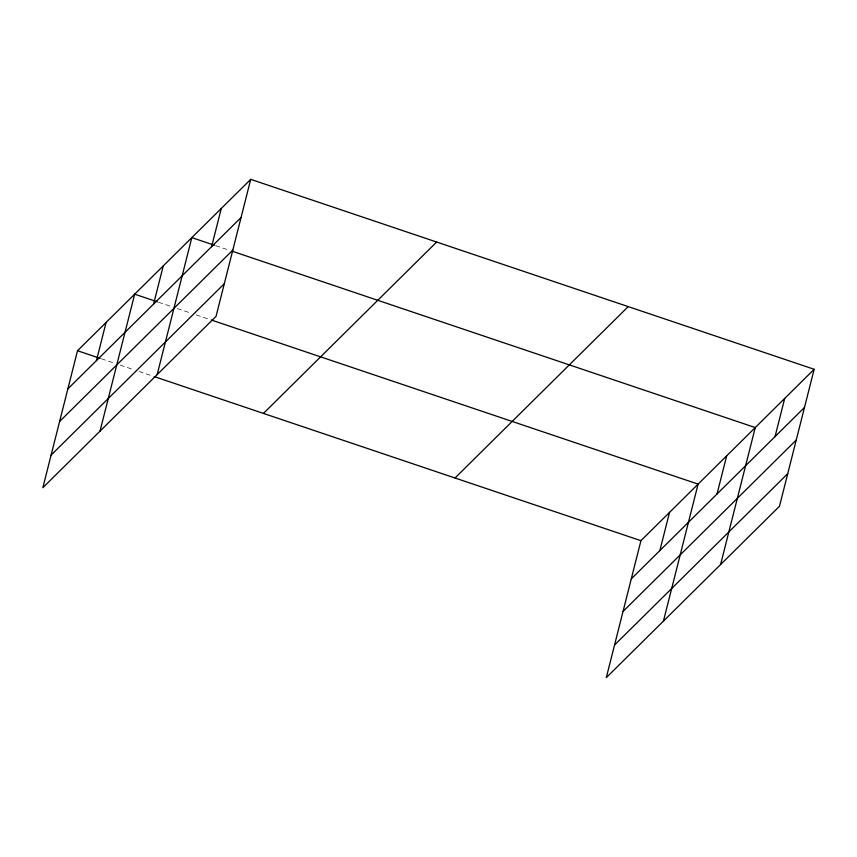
<?xml version="1.0" encoding="UTF-8"?>
<svg xmlns="http://www.w3.org/2000/svg" width="857" height="857" viewBox="0 0 857 857"><rect width="100%" height="100%" fill="white"/><g stroke="black" fill="none" stroke-linecap="round" stroke-linejoin="round"><path stroke-width="0.64" stroke-dasharray="4.29 3.21" d="M215.696 245.659L229.515 250.319M158.534 302.221L172.353 306.881M177.388 308.574L191.207 313.233M196.232 314.926L210.051 319.586M101.383 358.772L115.202 363.432M120.226 365.125L134.046 369.785M139.07 371.477L152.889 376.137"/><path stroke-width="1.29" d="M250.715 179.349L77.516 350.727L42.85 487.708L216.06 316.319L250.715 179.349L814.15 369.292L779.484 506.273L606.285 677.651L640.94 540.681L814.15 369.292M96.434 360.615L106.086 322.446M100.012 431.146L134.667 294.176L157.281 301.793M153.596 304.053L163.248 265.895M157.163 374.595L191.829 237.614L214.443 245.241M211.615 246.634L221.277 208.476M659.869 550.558L669.521 512.4M663.436 621.1L698.101 484.119L211.304 320.004M717.02 494.007L726.682 455.838M720.598 564.538L755.263 427.568L232.033 251.165M775.049 436.588L784.701 398.43M67.853 388.885L241.063 217.507M59.604 421.494L232.815 250.115M51.099 455.099L224.309 283.71M263.442 413.417L436.652 242.028M455.013 477.992L628.213 306.613M631.288 578.839L804.498 407.45M623.039 611.448L796.239 440.059M614.533 645.042L787.744 473.664M77.516 350.727L100.119 358.355M154.142 376.566L640.94 540.681"/></g></svg>
